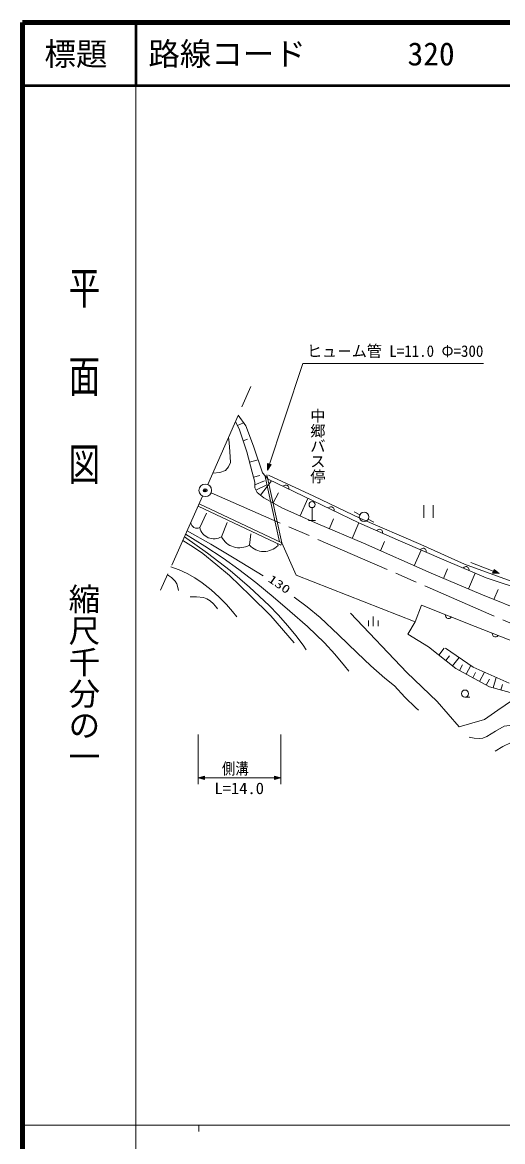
# Model space of a CAD drawing. Units: millimetres, scale not verified. Extents: x 40000 to 680000, y 20000 to 380000.
# Drawn here: x 40000 to 116239, y 202409 to 380000 of the extents above; entities that cross this region are included whole.
import ezdxf
from ezdxf.enums import TextEntityAlignment as Align

# ---------------------------------------------------------------- set-up
doc = ezdxf.new("R2010")
doc.units = ezdxf.units.MM
doc.header["$LTSCALE"] = 1000
doc.header["$PDMODE"] = 32
doc.header["$PDSIZE"] = 500
doc.linetypes.add('CHAIN', pattern=[18.5, 12, -1.5, 3.5, -1.5])
for name, color, linetype, lineweight in [('M-BGD', 7, 'Continuous', 13), ('M-BMK', 2, 'CHAIN', 13), ('M-BMK-SRVR', 3, 'Continuous', 13), ('M-STR-HTXT', 7, 'Continuous', 13), ('M-TTL', 2, 'Continuous', 140), ('M-TTL-BAND', 7, 'Continuous', 13), ('M-TTL-LINE', 7, 'Continuous', 50)]:
    doc.layers.add(name, color=color, linetype=linetype, lineweight=lineweight)
for name, color, linetype in [('M-BGD-HTXT', 7, 'Continuous'), ('M-OTRS', 6, 'Continuous'), ('M-TTL-TXT', 7, 'Continuous')]:
    doc.layers.add(name, color=color, linetype=linetype)
doc.styles.add('@ＭＳ ゴシック', font='')
doc.styles.add('ＭＳ ゴシック', font='')
doc.styles.get('@ＭＳ ゴシック').set_extended_font_data('@MS Gothic')
doc.styles.get('ＭＳ ゴシック').set_extended_font_data('MS Gothic')

msp = doc.modelspace()

# ---------------------------------------------------------------- linework, layer by layer
at = {"layer": 'M-BGD'}
for p, q in [((74454, 315365), (73832, 316677)), ((74143, 316021), (75112, 316479)), ((74265, 317660), (75472, 315976)), ((75607, 311859), (74454, 315365)), ((75472, 315976), (76694, 312769)), ((72844, 313281), (72742, 314198)), ((72946, 311907), (72844, 313281)), ((75030, 313612), (75746, 313847)), ((76694, 312769), (78120, 308542)), ((73048, 310175), (72946, 311907)), ((76495, 308620), (75607, 311859)), ((72233, 308902), (72742, 309463)), ((72742, 309463), (73048, 310175)), ((76051, 310239), (77421, 310615)), ((70229, 308481), (71367, 308597)), ((71367, 308597), (72233, 308902)), ((76894, 307067), (76495, 308620)), ((76695, 307843), (77692, 308100)), ((76894, 306601), (78446, 307235)), ((77782, 305003), (79558, 307247)), ((78120, 308542), (79028, 307502)), ((80840, 297585), (78513, 308166)), ((81182, 297424), (78806, 308230)), ((84635, 304803), (79028, 307502)), ((79087, 308135), (86267, 304825)), ((76894, 306135), (76894, 307067)), ((77249, 305425), (76894, 306135)), ((77072, 305780), (78701, 306594)), ((81469, 306460), (81381, 306370)), ((81567, 306524), (81469, 306460)), ((81700, 306571), (81567, 306524)), ((81816, 306582), (81700, 306571)), ((81942, 306566), (81816, 306582)), ((82086, 306496), (81942, 306566)), ((82177, 306408), (82086, 306496)), ((82241, 306311), (82177, 306408)), ((82287, 306177), (82241, 306311)), ((82282, 305936), (82298, 306061)), ((82298, 306061), (82287, 306177)), ((78314, 304582), (77249, 305425)), ((81287, 302940), (78314, 304582)), ((79801, 303761), (80683, 305358)), ((84105, 301697), (85328, 304471)), ((93409, 300597), (84635, 304803)), ((86267, 304825), (93701, 301261)), ((81012, 297062), (67898, 303245)), ((81182, 297424), (68069, 303607)), ((68146, 299827), (69252, 302123)), ((86923, 300455), (81287, 302940)), ((85985, 303001), (85985, 300961)), ((88659, 303007), (88571, 302916)), ((88757, 303071), (88659, 303007)), ((88890, 303118), (88757, 303071)), ((89006, 303129), (88890, 303118)), ((89132, 303113), (89006, 303129)), ((89276, 303044), (89132, 303113)), ((89367, 302956), (89276, 303044)), ((89431, 302859), (89367, 302956)), ((89478, 302726), (89431, 302859)), ((89473, 302484), (89489, 302609)), ((89489, 302609), (89478, 302726)), ((93573, 301875), (92684, 302332)), ((103708, 303388), (103708, 301388)), ((105228, 301388), (105228, 303388)), ((71613, 298381), (72485, 300656)), ((85445, 300961), (86525, 300961)), ((94156, 297348), (86923, 300455)), ((88731, 299678), (89407, 301251)), ((92348, 298125), (93410, 300597)), ((100003, 297690), (93409, 300597)), ((93701, 301261), (103274, 297137)), ((94902, 301180), (95785, 300711)), ((76036, 297062), (76270, 298827)), ((96334, 299439), (96249, 299345)), ((96429, 299506), (96334, 299439)), ((96561, 299558), (96429, 299506)), ((96676, 299572), (96561, 299558)), ((96802, 299560), (96676, 299572)), ((96949, 299496), (96802, 299560)), ((97042, 299411), (96949, 299496)), ((97110, 299315), (97042, 299411)), ((97161, 299184), (97110, 299315)), ((97175, 299068), (97161, 299184)), ((97164, 298942), (97175, 299068)), ((80587, 297020), (80481, 297211)), ((81182, 297424), (81012, 297062)), ((81182, 297424), (83459, 292292)), ((104895, 292600), (94156, 297348)), ((96841, 296161), (97490, 297629)), ((107271, 294575), (100003, 297690)), ((103274, 297137), (110199, 294031)), ((102210, 293787), (103309, 296273)), ((103262, 296424), (103178, 296329)), ((103356, 296492), (103262, 296424)), ((103487, 296545), (103356, 296492)), ((103603, 296560), (103487, 296545)), ((103729, 296550), (103603, 296560)), ((103876, 296487), (103729, 296550)), ((103971, 296403), (103876, 296487)), ((104039, 296308), (103971, 296403)), ((104091, 296177), (104039, 296308)), ((104107, 296062), (104091, 296177)), ((104097, 295935), (104107, 296062)), ((106870, 291768), (107508, 293283)), ((113605, 291875), (107271, 294575)), ((110062, 293516), (109978, 293421)), ((110157, 293584), (110062, 293516)), ((110288, 293637), (110157, 293584)), ((110199, 294031), (117582, 291332)), ((110403, 293653), (110288, 293637)), ((110529, 293643), (110403, 293653)), ((110677, 293580), (110529, 293643)), ((110771, 293496), (110677, 293580)), ((110840, 293402), (110771, 293496)), ((110893, 293271), (110840, 293402)), ((110909, 293155), (110893, 293271)), ((110898, 293029), (110909, 293155)), ((111166, 294285), (115698, 292554)), ((114878, 293210), (114649, 292612)), ((114894, 293139), (114708, 292654)), ((114910, 293069), (114767, 292695)), ((115698, 292554), (114878, 293210)), ((115586, 292597), (114894, 293139)), ((115473, 292640), (114910, 293069)), ((83459, 292292), (102374, 284904)), ((112794, 289272), (104895, 292600)), ((110819, 290104), (111876, 292612)), ((119887, 289798), (113605, 291875)), ((114649, 292612), (115698, 292554)), ((114708, 292654), (115586, 292597)), ((114767, 292695), (115473, 292640)), ((114926, 292999), (114826, 292737)), ((114826, 292737), (115361, 292682)), ((114942, 292928), (114884, 292779)), ((114884, 292779), (115249, 292725)), ((115361, 292682), (114926, 292999)), ((115249, 292725), (114942, 292928)), ((114958, 292858), (114943, 292821)), ((114943, 292821), (115100, 292782)), ((115100, 292782), (114958, 292858)), ((114868, 288427), (115521, 290030)), ((121092, 285892), (112794, 289272)), ((101027, 276833), (92079, 286234)), ((102374, 284904), (103378, 287529)), ((103378, 287529), (111892, 284154)), ((107170, 286025), (107163, 285899)), ((94963, 285119), (94963, 284219)), ((95713, 285719), (95713, 284219)), ((96463, 285119), (96463, 284219)), ((101192, 282934), (102374, 284904)), ((107163, 285899), (107182, 285784)), ((107182, 285784), (107238, 285654)), ((107238, 285654), (107309, 285562)), ((107309, 285562), (107406, 285480)), ((107406, 285480), (107554, 285421)), ((107554, 285421), (107681, 285414)), ((107681, 285414), (107796, 285433)), ((107796, 285433), (107926, 285489)), ((107926, 285489), (108018, 285560)), ((108018, 285560), (108100, 285657)), ((111892, 284154), (118226, 281662)), ((101192, 282934), (104485, 280909)), ((114594, 283091), (114587, 282965)), ((114587, 282965), (114606, 282850)), ((114606, 282850), (114663, 282720)), ((114663, 282720), (114734, 282627)), ((114734, 282627), (114831, 282546)), ((114831, 282546), (114980, 282488)), ((114980, 282488), (115106, 282481)), ((115106, 282481), (115221, 282500)), ((115221, 282500), (115351, 282557)), ((115351, 282557), (115443, 282628)), ((115443, 282628), (115524, 282725)), ((104485, 280909), (108836, 277463)), ((106116, 279617), (106981, 280709)), ((107168, 280694), (111583, 277676)), ((107204, 278755), (107794, 279500)), ((108292, 277894), (109336, 279212)), ((108836, 277463), (114162, 274548)), ((109369, 277172), (109851, 278053)), ((110434, 276589), (111180, 277952)), ((111583, 277676), (117274, 275151)), ((105840, 272219), (101027, 276833)), ((111499, 276006), (111950, 276830)), ((112564, 275423), (113365, 276885)), ((113629, 274840), (114139, 275771)), ((114763, 274386), (115217, 276064)), ((114162, 274548), (118968, 273249)), ((115964, 274061), (116206, 274956)), ((109359, 268223), (105840, 272219)), ((110262, 272925), (111012, 272925)), ((118968, 273249), (115484, 270860)), ((115484, 270860), (113375, 269363)), ((113375, 269363), (109359, 268223))]:
    msp.add_line(p, q, dxfattribs=at)
for points in [[(65729, 298382), (69370, 295777), (72987, 293045), (76049, 290378), (79200, 287493), (80615, 285994), (82131, 284226), (83418, 282694), (84561, 281178), (85064, 280449)], [(65918, 298803), (68972, 296897), (71874, 294967), (74364, 293187), (77066, 291122), (79837, 288863), (82481, 286576), (85252, 284124), (87985, 281552), (89594, 279771), (91155, 277884), (91801, 277080)], [(66159, 299342), (69904, 297222), (73609, 295004), (78227, 292158)], [(65469, 297800), (67171, 296749), (68644, 295711), (70727, 294053), (72855, 292225), (76184, 289062), (79447, 285817), (83124, 281572)], [(63593, 293609), (64904, 293118), (66143, 292545), (67361, 291850), (68533, 291057), (69948, 289942), (71254, 288776), (72381, 287639), (73351, 286521), (74039, 285655)], [(63031, 292356), (63689, 291900), (64240, 291334), (64495, 290912), (64690, 290347), (64801, 289840)], [(66639, 288870), (67638, 288874), (68731, 288768), (69291, 288551), (69802, 288220), (70341, 287717), (70849, 287099), (70977, 286931)], [(83123, 288814), (85218, 287240), (87255, 285573), (90208, 282833), (93143, 279939)], [(93143, 279939), (95332, 277887), (97534, 275965), (99062, 274708)], [(99062, 274708), (100730, 272914), (102452, 271218), (102859, 270854)], [(110915, 266581), (111719, 266417), (112503, 266375), (113072, 266444), (113730, 266672), (115092, 267531), (116504, 268303), (118975, 268635)], [(115038, 264388), (116261, 265089), (117617, 265720), (118590, 265962), (119457, 266067), (120657, 266086), (121865, 265990), (122796, 265896)]]:
    msp.add_lwpolyline(points, dxfattribs=at)
for centre, radius in [((85985, 303481), 480), ((94240, 301532), 750), ((110262, 273495), 570)]:
    msp.add_circle(centre, radius, dxfattribs=at)
for centre, radius, start, end in [((67725, 300748), 1013, 188.31964, 294.57983), ((70422, 300404), 2347, 194.22508, 300.48528), ((74442, 299794), 3163, 206.54623, 300.25755), ((78331, 299130), 3089, 222.01747, 316.91162)]:
    msp.add_arc(centre, radius, start, end, dxfattribs=at)
at = {"layer": 'M-BMK'}
for p, q in [((69430, 306664), (76490, 322722)), ((68619, 304836), (61928, 289891)), ((69945, 305351), (119337, 283868))]:
    msp.add_line(p, q, dxfattribs=at)
at = {"layer": 'M-BMK-SRVR'}
for radius in [1000, 40]:
    msp.add_circle((69028, 305749), radius, dxfattribs=at)
at = {"layer": 'M-OTRS'}
msp.add_point((69028, 305749), dxfattribs=at)
at = {"layer": 'M-STR-HTXT'}
for p, q in [((78888, 308973), (84522, 325876)), ((84522, 325876), (113206, 325876)), ((78888, 308973), (78938, 310010)), ((79470, 309833), (78888, 308973)), ((78938, 310010), (79470, 309833)), ((78976, 309238), (79002, 309947)), ((79381, 309820), (78976, 309238)), ((79002, 309947), (79381, 309820)), ((79027, 309390), (79065, 309883)), ((79293, 309807), (79027, 309390)), ((79065, 309883), (79293, 309807)), ((79103, 309618), (79128, 309820)), ((79204, 309795), (79103, 309618)), ((79128, 309820), (79204, 309795)), ((67898, 266985), (67898, 259132)), ((81012, 259132), (81012, 266985)), ((67898, 260132), (68898, 260412)), ((68898, 259852), (67898, 260132)), ((67898, 260132), (81012, 260132)), ((68178, 260132), (68858, 260332)), ((68858, 259932), (68178, 260132)), ((68338, 260132), (68818, 260252)), ((68818, 260012), (68338, 260132)), ((68578, 260132), (68778, 260172)), ((68778, 260092), (68578, 260132)), ((68778, 260172), (68778, 260092)), ((68818, 260252), (68818, 260012)), ((68858, 260332), (68858, 259932)), ((68898, 260412), (68898, 259852)), ((80012, 259852), (80012, 260412)), ((80012, 260412), (81012, 260132)), ((81012, 260132), (80012, 259852)), ((80052, 259932), (80052, 260332)), ((80052, 260332), (80732, 260132)), ((80732, 260132), (80052, 259932)), ((80092, 260012), (80092, 260252)), ((80092, 260252), (80572, 260132)), ((80572, 260132), (80092, 260012)), ((80132, 260092), (80132, 260172)), ((80132, 260172), (80332, 260132)), ((80332, 260132), (80132, 260092))]:
    msp.add_line(p, q, dxfattribs=at)
at = {"layer": 'M-TTL'}
for p, q in [((40000, 380000), (40000, 20000)), ((680000, 380000), (40000, 380000))]:
    msp.add_line(p, q, dxfattribs=at)
at = {"layer": 'M-TTL-BAND'}
for p, q in [((58000, 370000), (58000, 20000)), ((40000, 205000), (579000, 205000)), ((68000, 205000), (68000, 204000))]:
    msp.add_line(p, q, dxfattribs=at)
at = {"layer": 'M-TTL-LINE'}
for p, q in [((58000, 380000), (58000, 370000)), ((40000, 370000), (680000, 370000))]:
    msp.add_line(p, q, dxfattribs=at)

# ---------------------------------------------------------------- texts
at = {"layer": 'M-BGD', "style": 'ＭＳ ゴシック', "width": 1.4}
msp.add_text('130', height=1320, rotation=325.5, dxfattribs=at).set_placement((78642, 291051), align=Align.BOTTOM_LEFT)
at = {"layer": 'M-BGD-HTXT', "style": '@ＭＳ ゴシック'}
msp.add_text('中郷バス停', height=1767, rotation=270, dxfattribs=at).set_placement((86879, 318814), align=Align.MIDDLE_LEFT)
at = {"layer": 'M-STR-HTXT', "style": 'ＭＳ ゴシック'}
for s, width, p in [('ヒュ－ム管 L=11.0 Φ=300', 0.95, (85189, 326376)), ('側溝 ', 0.85, (71679, 260132)), ('L=14.0', 1.05, (70495, 257001))]:
    msp.add_text(s, height=1833, dxfattribs=dict(at, width=width)).set_placement(p, align=Align.BOTTOM_LEFT)
at = {"layer": 'M-TTL-BAND', "style": '@ＭＳ ゴシック', "width": 1.4}
msp.add_text('平  面  図', height=3666, rotation=270, dxfattribs=at).set_placement((49777, 306475), align=Align.MIDDLE_RIGHT)
at = {"layer": 'M-TTL-BAND', "style": '@ＭＳ ゴシック'}
msp.add_text('縮尺千分の一', height=3666, rotation=270, dxfattribs=at).set_placement((49777, 261030), align=Align.MIDDLE_RIGHT)
at = {"layer": 'M-TTL-TXT', "style": 'ＭＳ ゴシック'}
msp.add_text('標題', height=3666, dxfattribs=at).set_placement((48500, 375000), align=Align.MIDDLE_CENTER)
for s, p in [('路線コード', (60000, 375000)), ('320', (101142, 375000))]:
    msp.add_text(s, height=3666, dxfattribs=at).set_placement(p, align=Align.MIDDLE_LEFT)

doc.saveas('drawing.dxf')
